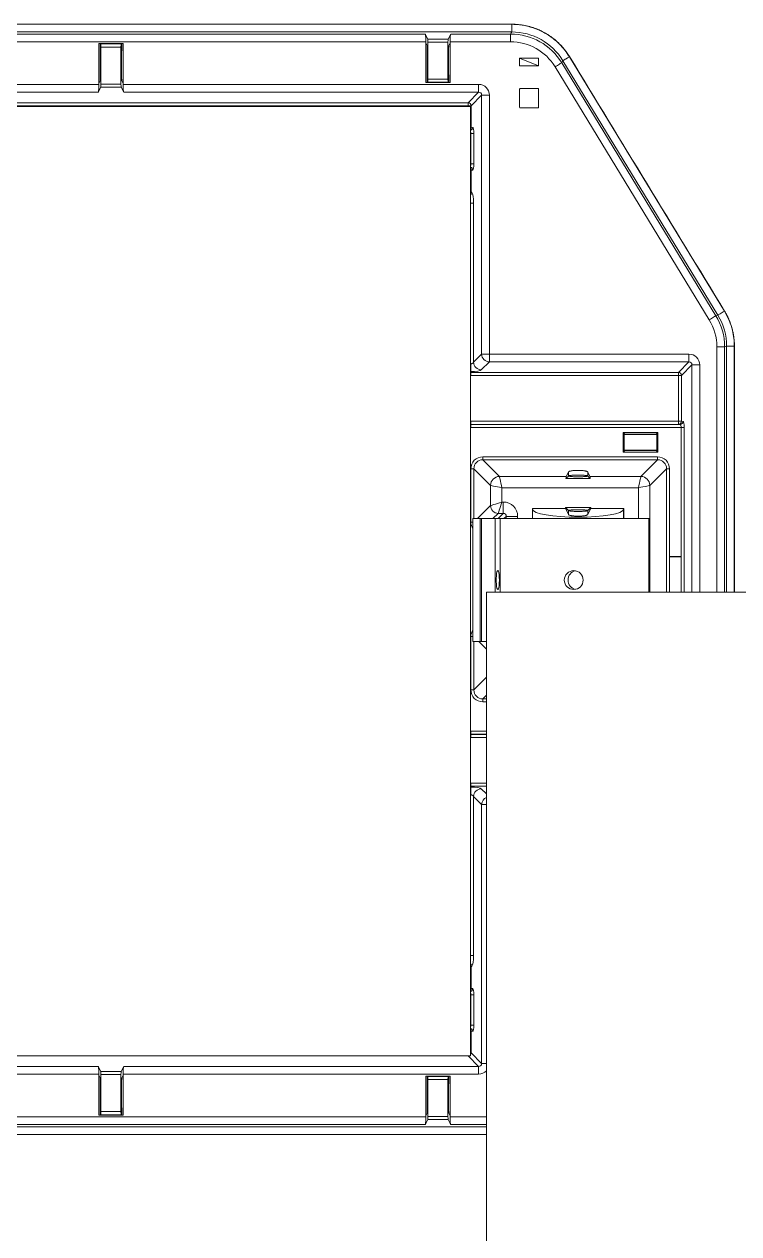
# Model space of a CAD drawing. Header units: inches. Extents: x 1518 to 2565, y 62 to 679.
# Drawn here: x 2140.07 to 2151.83, y 659.08 to 678.99 of the extents above; entities that cross this region are included whole.
import ezdxf

# ---------------------------------------------------------------- set-up
doc = ezdxf.new("R2010")
doc.units = ezdxf.units.IN
doc.header["$LTSCALE"] = 50
doc.header["$MEASUREMENT"] = 0
for name, color, linetype, lineweight in [('E2-ECOFEET', 254, 'Continuous', 5), ('ECOFEET', 254, 'Continuous', 5), ('TEXT', 1, 'Continuous', 20)]:
    doc.layers.add(name, color=color, linetype=linetype, lineweight=lineweight)

# ---------------------------------------------------------------- blocks, each defined once
blk = doc.blocks.new('Z1')
at = {"layer": 'ECOFEET', "linetype": 'Continuous'}
for p, q in [((17.1911429948741, 212.0971609785156), (17.21202339366209, 212.0550716514008)), ((17.21563721858183, 212.0058391534731), (17.21563721858183, 211.5843920753978)), ((17.56664287040257, 212.0058391534731), (17.56664287040257, 211.5843920753978)), ((11.83563750213216, 211.9437846169985), (11.83563750213216, 211.5223469254834)), ((12.18664315394926, 211.9437846169985), (12.18664315394926, 211.5223469254834)), ((19.04704390201732, 211.8453102345829), (19.04704390201732, 211.7203094386023)), ((11.81114327842442, 211.4310157138825), (11.81114327842442, 211.4131718666831)), ((18.1090169781819, 206.9751695881969), (18.1090169781819, 211.2359067144644)), ((18.73304006274702, 211.0373153019427), (18.73304006274702, 211.3353103661448)), ((18.74304144054622, 211.3453164372204), (19.03704252421812, 211.3453164372204)), ((19.04704390201732, 211.3353103661448), (19.04704390201732, 211.0373153019427)), ((19.03704252421812, 211.0273092308671), (18.74304144054622, 211.0273092308671)), ((17.9267253240323, 209.4575481648808), (17.97596720852016, 209.4575481648808)), ((17.97596720852016, 209.4575481648808), (17.97596720852016, 206.8421245118116)), ((17.97596720852016, 206.8421245118116), (18.1090169781819, 206.9751695881969)), ((18.1090169781819, 206.9751695881969), (18.23704024591279, 206.9751695881969)), ((18.23704024591279, 206.847146320466), (18.23704024591279, 206.9751695881969)), ((19.53742117046932, 205.0352308252022), (19.53742117046932, 204.9711394055903)), ((19.85460705297737, 204.9711394055903), (19.85460705297737, 205.0352308252022)), ((18.94458961890996, 204.4360868132317), (19.48818397926152, 204.4360868132317)), ((19.90384424418517, 204.4360868132317), (19.90384424418517, 204.4497160957835)), ((20.44743860453673, 204.4360868132317), (20.44743860453673, 204.2675605467266)), ((18.08518450683187, 202.2475638285687), (18.08518450683187, 204.2675605467266)), ((18.10611183840956, 202.2475638285687), (18.10611183840956, 204.2675605467266)), ((18.33286292562843, 203.0600549226019), (18.33286292562843, 204.2675605467266)), ((18.41658163850298, 203.0600549226019), (18.41658163850298, 204.2675605467266)), ((19.53742117046932, 204.4000142699442), (19.53742117046932, 204.3359228503341)), ((19.85460705297737, 204.3359228503341), (19.85460705297737, 204.4000142699442)), ((20.8580442078528, 203.0600549226019), (20.8580442078528, 204.2675605467266)), ((18.19054862298799, 202.1197658382353), (18.06275063265639, 202.2475638285687)), ((18.19054862298799, 201.3636879591777), (18.12868181768135, 201.3018211538692)), ((17.92860263567854, 199.8501805366777), (17.92816616072014, 199.8630588945725)), ((17.931517162011, 199.8631715332722), (17.93195833024583, 199.8502931753774)), ((18.05977509369768, 195.253029163363), (17.88763500227287, 195.4251692547859)), ((11.83202367721242, 195.0650727213178), (11.81114327842442, 195.1071620484327)), ((11.83563750213216, 194.5943931453166), (11.83563750213216, 195.0158308368318)), ((12.18664315394926, 194.5943931453166), (12.18664315394926, 195.0158308368318)), ((17.21563721858183, 194.5323479954004), (17.21563721858183, 194.9537856869156)), ((17.56664287040257, 194.5323479954004), (17.56664287040257, 194.9537856869156)), ((17.59114178738673, 194.4410167837996), (17.57026138859874, 194.4831061109126)), ((2.142917899920576, 194.2616208828622), (18.19054862298799, 194.2616208828622)), ((2.142917899920576, 194.1357752966414), (18.19054862298799, 194.1357752966414)), ((18.19054862298799, 194.1335976151313), (2.142917899920576, 194.1335976151313))]:
    blk.add_line(p, q, dxfattribs=at)
for points in [[(18.60426587035909, 212.4045895337404), (18.60426587035909, 212.4024024656719), (0.3946667358686682, 212.4024024656719), (0.3946667358686682, 212.4045895337404)], [(17.59114178738673, 212.0971609785156), (17.59114178738673, 212.115004825715), (18.5854317412668, 212.115004825715), (18.5854317412668, 212.2430280934459), (17.60054242545812, 212.2430280934459), (17.55932604826012, 212.1599664396472), (17.22295873400435, 212.1599664396472), (17.18174235680635, 212.2430280934459)], [(11.83202367721242, 211.4731050409955), (11.81114327842442, 211.4310157138825), (11.81114327842442, 212.0852775957937), (12.21114207093706, 212.0852775957937), (12.21114207093706, 211.4310157138825)], [(17.57026138859874, 212.0550716514008), (17.59114178738673, 212.0971609785156), (17.59114178738673, 211.4428990966044), (17.1911429948741, 211.4428990966044), (17.1911429948741, 212.0971609785156), (17.1911429948741, 212.115004825715)], [(18.73413359678307, 211.8442213938288), (18.73304006274702, 211.8453102345829), (18.73304006274702, 211.7203094386023), (18.73413359678307, 211.7214076659166)], [(19.04595036798128, 211.7214076659166), (19.04704390201732, 211.7203094386023), (18.73304006274702, 211.7203094386023)], [(18.05977509369768, 211.2851485989522), (18.05977509369768, 211.4131718666831), (12.21114207093706, 211.4131718666831), (12.21114207093706, 211.4310157138825), (12.19026167214906, 211.4731050409955)], [(17.88763500227287, 211.0501748867209), (17.88763500227287, 211.0637666230414), (2.023281521971512, 211.0637666230414), (2.023281521971512, 211.1130085075292), (1.851141430550342, 211.2851485989522)], [(12.17932163853038, 211.3682196393074), (11.84295901755104, 211.3682196393074), (11.80174264035304, 211.2851485989522)], [(12.17932163853038, 211.3682196393074), (12.22053801572838, 211.2851485989522), (18.05977509369768, 211.2851485989522), (17.88763500227287, 211.1130085075292), (17.88763500227287, 211.0637666230414), (17.93687688676073, 211.0637666230414), (18.1090169781819, 211.2359067144644), (18.23704024591279, 211.2359067144644), (18.23704024591279, 206.9751695881969), (21.51977779011577, 206.9751695881969), (21.51977779011577, 206.847146320466)], [(2.67672677331575, 195.4251692547859), (10.30172839531224, 195.4251692547859), (17.9267253240323, 195.4251692547859), (17.9267253240323, 211.0501748867209), (10.30172839531224, 211.0501748867209), (10.30172839531224, 195.4251692547859)], [(17.9267253240323, 210.1048546071415), (17.93171897300999, 210.1048546071415), (17.93171897300999, 210.6065849177776), (17.9267253240323, 210.6065849177776)], [(17.93171897300999, 210.6065849177776), (17.98096085749785, 210.6065849177776), (17.98096085749785, 210.1048546071415), (17.93171897300999, 210.1048546071415)], [(21.97887435325902, 203.0600549226019), (21.97887435325902, 207.0950171637069), (22.10690231426997, 207.0950171637069)], [(22.14043110027706, 207.1044224950565), (22.10690231426997, 207.0950171637069), (22.10690231426997, 203.0600549226019)], [(22.14043110027706, 203.0600549226019), (22.14043110027706, 207.1044224950565), (22.26627199321956, 207.1044224950565), (22.26845436800795, 207.1044224950565)], [(17.93195833024583, 206.6878845869378), (17.931517162011, 206.675006229043), (17.931517162011, 206.6257643445551), (21.3476376986946, 206.6257643445551), (21.3476376986946, 206.675006229043), (17.931517162011, 206.675006229043)], [(21.56901498132356, 206.7979044359781), (21.69704294233452, 206.7979044359781), (21.69704294233452, 203.0600549226019)], [(20.43982610581224, 205.6858694956354), (21.00544602505397, 205.6858694956354), (21.00544602505397, 205.360644026001), (20.9796376831946, 205.3864570611386), (20.9929337429312, 205.3877805658503), (20.9929337429312, 205.6587329557842), (20.9796376831946, 205.660056460496), (20.97263531075441, 205.6532605923348), (20.4726368201118, 205.6532605923348), (20.46563914094804, 205.660056460496), (20.43982610581224, 205.6858694956354), (20.43982610581224, 205.360644026001)], [(21.00544602505397, 205.6858694956354), (20.9796376831946, 205.660056460496), (20.46563914094804, 205.660056460496), (20.45233838793501, 205.6587329557842), (20.45233838793501, 205.3877805658503), (20.46563914094804, 205.3864570611386), (20.43982610581224, 205.360644026001), (21.00544602505397, 205.360644026001)], [(21.39171697615166, 203.0600549226019), (21.39171697615166, 203.6440865758177), (21.39171697615166, 205.7675794850475)], [(17.98096085749785, 204.2675605467266), (17.98096085749785, 205.088630954986), (17.93171897300999, 205.088630954986), (17.93171897300999, 204.208828851868), (17.96687632687099, 204.208828851868)], [(21.15072648009664, 203.0600549226019), (21.15072648009664, 205.088630954986), (21.19996367130443, 205.088630954986), (21.19996367130443, 203.6440865758177), (21.19996367130443, 203.0600549226019)], [(18.44167660193852, 204.5415166352959), (18.46532134212612, 204.5415166352959), (18.46532134212612, 204.3544049834927)], [(18.94458961890996, 204.2675605467266), (18.94458961890996, 204.4360868132317), (18.94612901446089, 204.4205614459152), (18.94612901446089, 204.2675605467266)], [(19.48818397926152, 204.4497160957835), (19.48818397926152, 204.4360868132317), (19.53601318673464, 204.3396962467432), (19.53601318673464, 204.4018821950322), (19.48818397926152, 204.4497160957835), (19.90384424418517, 204.4497160957835), (19.85601503671205, 204.4018821950322), (19.85601503671205, 204.3396962467432), (19.90384424418517, 204.4360868132317), (20.44743860453673, 204.4360868132317), (20.44589920898579, 204.4205614459152), (20.44589920898579, 204.2675605467266)], [(18.19054862298799, 202.2475638285687), (18.10611183840956, 202.2475638285687), (18.08518450683187, 202.2475638285687), (17.96687632687099, 202.2475638285687), (17.96687632687099, 204.2675605467266), (18.08518450683187, 204.2675605467266), (18.10611183840956, 204.2675605467266), (18.33286292562843, 204.2675605467266), (18.41658163850298, 204.2675605467266), (20.8580442078528, 204.2675605467266), (20.87814082902696, 204.2675605467266), (20.87814082902696, 203.0600549226019)], [(18.51456322661033, 204.2675605467266), (18.51456322661033, 204.3051630990067), (18.47695598105201, 204.2675605467266)], [(18.51456322661033, 204.3051630990067), (18.70167487841536, 204.3051630990067), (18.70167487841536, 204.2675605467266)], [(21.20214604609282, 203.6419088943094), (21.19996367130443, 203.6440865758177), (21.39171697615166, 203.6440865758177), (21.38953460136327, 203.6419088943094)], [(21.20214604609282, 203.0600549226019), (21.20214604609282, 203.6419088943094), (21.38953460136327, 203.6419088943094), (21.38953460136327, 203.0600549226019)], [(56.9307095200129, 203.0600549226019), (56.64000077163655, 203.0600549226019), (18.19054862298799, 203.0600549226019), (18.19054862298799, 137.5600602241302), (56.64000077163655, 137.5600602241302), (56.64000077163655, 203.0600549226019)], [(17.96687632687099, 202.3293489104472), (17.93171897300999, 202.3293489104472), (17.93171897300999, 201.4495468073292), (17.98096085749785, 201.4495468073292)], [(17.98096085749785, 202.2475638285687), (17.98096085749785, 201.4495468073292), (18.19054862298799, 201.6591298795411)], [(18.19054862298799, 201.2525886559397), (18.12868181768135, 201.2525886559397), (18.12868181768135, 201.3018211538692), (18.19054862298799, 201.3018211538692)], [(17.92959291757143, 200.720605468121), (17.92959291757143, 200.7705982772677), (18.19054862298799, 200.7705982772677)], [(18.19054862298799, 200.720605468121), (17.92959291757143, 200.720605468121), (17.92959291757143, 200.7179584587011)], [(18.19054862298799, 200.6679656495544), (17.92959291757143, 200.6679656495544), (17.92959291757143, 200.7179584587011), (18.19054862298799, 200.7179584587011)], [(18.19054862298799, 199.8631715332722), (17.931517162011, 199.8631715332722), (17.931517162011, 199.9124134177582), (18.19054862298799, 199.9124134177582)], [(17.97596720852016, 199.6960532505036), (17.97596720852016, 197.0806295974344), (17.9267253240323, 197.0806295974344)], [(17.9267253240323, 195.9315928445376), (17.93171897300999, 195.9315928445376), (17.98096085749785, 195.9315928445376), (17.98096085749785, 196.4333231551736), (17.93171897300999, 196.4333231551736)], [(17.93171897300999, 195.9315928445376), (17.93171897300999, 196.4333231551736), (17.9267253240323, 196.4333231551736)], [(12.21114207093706, 195.1071620484327), (12.21114207093706, 195.1250058956321), (18.05977509369768, 195.1250058956321), (18.05977509369768, 195.253029163363), (12.22053801572838, 195.253029163363), (12.17932163853038, 195.1699581230077), (11.84295901755104, 195.1699581230077), (11.80174264035304, 195.253029163363)], [(11.81114327842442, 195.1250058956321), (11.81114327842442, 195.1071620484327), (11.81114327842442, 194.4529001665214), (12.21114207093706, 194.4529001665214), (12.21114207093706, 195.1071620484327), (12.19026167214906, 195.0650727213178)], [(17.21202339366209, 194.4831061109126), (17.1911429948741, 194.4410167837996), (17.1911429948741, 195.0952786657108), (17.59114178738673, 195.0952786657108), (17.59114178738673, 194.4410167837996), (17.59114178738673, 194.4231729366002), (18.19054862298799, 194.4231729366002)], [(17.18174235680635, 194.2951496688693), (6.840538299278705, 194.2951496688693), (6.79932192207707, 194.3782207092245), (6.462959301101364, 194.3782207092245), (6.421742923903366, 194.2951496688693)], [(6.831142354487383, 194.4410167837996), (6.831142354487383, 194.4231729366002), (17.1911429948741, 194.4231729366002), (17.1911429948741, 194.4410167837996)]]:
    blk.add_lwpolyline(points, dxfattribs=at)
for points in [[(12.18664315394926, 212.0803871989538), (11.83563750213216, 212.0803871989538), (11.84227849208037, 212.0790636942438), (12.18000685728111, 212.0790636942438)], [(12.17570781361064, 212.0290708850971), (11.84657284247078, 212.0290708850971), (11.84657284247078, 211.4174615237953), (12.17570781361064, 211.4174615237953)], [(17.55570753006032, 212.1107245551611), (17.22657255892409, 212.1107245551611), (17.22657255892409, 211.4991058072992), (17.55570753006032, 211.4991058072992)], [(19.04595036798128, 211.7214076659166), (18.73413359678307, 211.7214076659166), (18.73413359678307, 211.8442213938288), (19.04595036798128, 211.8442213938288), (19.04704390201732, 211.8453102345829), (18.73304006274702, 211.8453102345829)], [(17.56664287040257, 211.4477894934425), (17.21563721858183, 211.4477894934425), (17.22227820853004, 211.4491129981543), (17.56000657373079, 211.4491129981543)], [(21.3476376986946, 205.8202193036141), (21.3476376986946, 205.870212112759), (17.92959291757143, 205.870212112759), (17.92959291757143, 205.8202193036141), (17.92959291757143, 205.8175722941924)], [(20.46563914094804, 205.3864570611386), (20.4726368201118, 205.3932529292997), (20.97263531075441, 205.3932529292997), (20.9796376831946, 205.3864570611386)], [(12.17570781361064, 195.1207256250782), (11.84657284247078, 195.1207256250782), (11.84657284247078, 194.5091068772163), (12.17570781361064, 194.5091068772163)], [(17.56000657373079, 195.0890647641609), (17.56664287040257, 195.0903882688708), (17.21563721858183, 195.0903882688708), (17.22227820853004, 195.0890647641609)], [(17.22657255892409, 195.039071955016), (17.22657255892409, 194.427453207154), (17.55570753006032, 194.427453207154), (17.55570753006032, 195.039071955016)]]:
    blk.add_lwpolyline(points, close=True, dxfattribs=at)
at = {"layer": 'ECOFEET', "linetype": 'Continuous', "flags": 128}
for points in [[(21.96308616231181, 207.6074387641693), (19.42642511937083, 211.7706495504026), (19.44525924846675, 211.8041689498514), (21.99661494831889, 207.6168440955189), (22.00154289139027, 207.6198477941525), (22.00956839868013, 207.6247381909907), (22.02045680622905, 207.6313744876625), (22.03387489122179, 207.6395501798816), (22.04943311149327, 207.6490306036976), (22.06666683240837, 207.6595247758014), (22.08506448654225, 207.670732326329), (22.10408165352055, 207.6823247257471), (19.55272595366841, 211.8696495800796), (19.55458918547447, 211.8707853536253)], [(19.42642511937083, 211.7706495504026), (19.4214173905566, 211.7675895324192), (19.41324169833388, 211.7626146565563), (19.40214209322585, 211.75584694807), (19.38845649132054, 211.7475116843598), (19.37260728774709, 211.7378529159396), (19.35506850368984, 211.7271616261132), (19.33637517297029, 211.715775730976), (19.31709518235948, 211.7040331466287), (21.8537562253041, 207.5408223603936), (21.87303621591127, 207.5525649447427), (21.89172954663081, 207.5639602264364), (21.90926833068806, 207.5746421297063), (21.92511753426515, 207.5843008981265), (21.93880313616683, 207.5926361618367), (21.94990274127485, 207.5994038703229), (21.95807843349758, 207.6043881327441), (21.96308616231181, 207.6074387641693), (21.99661494831889, 207.6168440955189)], [(17.9267253240323, 206.6752221198822), (17.92816616072014, 206.6751188677408), (17.92801128251085, 206.6728754803244), (17.92776253871489, 206.6691959494965), (17.92741992933952, 206.6642116870753), (17.92700222750136, 206.6580634914335), (17.9267253240323, 206.6540272713937)], [(19.49489067511968, 204.9281489688874), (19.53601318673464, 204.9692714805024), (19.53601318673464, 205.0314668153496), (19.50192120723295, 204.962747822532), (18.40228121703694, 204.962747822532), (18.40444012542866, 204.9525070875006), (18.40807272346501, 204.9352452069106), (18.41303821276961, 204.9116567860729), (18.41913947561989, 204.8826710942503), (18.42613715478365, 204.849442678109), (18.43374965351177, 204.8132856557968), (18.44167660193852, 204.775636170727), (20.69001073565596, 204.775636170727), (20.69793299080266, 204.8132856557968), (20.70554548953078, 204.849442678109), (20.71254316869454, 204.8826710942503), (20.71864443154482, 204.9116567860729), (20.72360992084941, 204.9352452069106), (20.72724251888576, 204.9525070875006), (20.72940142727748, 204.962747822532), (21.00300551991313, 205.2363566084459), (21.00300551991313, 205.285598492932), (18.12868181768135, 205.285598492932), (18.12868181768135, 205.2363566084459), (21.00300551991313, 205.2363566084459)], [(18.37847690536, 204.2675605467266), (18.46532134212612, 204.3544049834927), (18.3825882178644, 204.3544049834927), (18.38582188717555, 204.3646551050824), (18.39127078422825, 204.3819169856724), (18.39872371146703, 204.4055054065102), (18.40787560574245, 204.4344910983309), (18.41836977784624, 204.4677195144741), (18.42978383265654, 204.5038671502261), (18.44167660193852, 204.5415166352959), (18.44167660193852, 204.775636170727), (18.40402711686693, 204.7835678124338), (18.36787009455657, 204.7911803111601), (18.33464167841521, 204.7981732970438), (18.30566067987093, 204.8042745598941), (18.2820675657531, 204.8092400491987), (18.26481037844496, 204.8128726472351), (18.25456025685344, 204.8150315556286), (18.25456025685344, 204.4824282512236), (18.26481037844496, 204.4856666138148), (18.2820675657531, 204.4911202041476), (18.30566067987093, 204.4985637448262), (18.33464167841521, 204.5077156391017), (18.36787009455657, 204.5182098112055), (18.40402711686693, 204.5296332525741), (18.44167660193852, 204.5415166352959)], [(20.87712238746099, 204.2675605467266), (20.87712238746099, 204.8150315556286), (20.86687695914952, 204.8128726472351), (20.84961507856133, 204.8092400491987), (20.8260219644435, 204.8042745598941), (20.79704096589921, 204.7981732970438), (20.76381254975786, 204.7911803111601), (20.7276555274475, 204.7835678124338), (20.69001073565596, 204.775636170727), (20.69001073565596, 204.2675605467266)], [(18.40088261985875, 203.2575574943694), (18.3997233799164, 203.3036173356159), (18.39633952567601, 203.3455752509144), (18.39103612027247, 203.3797235497623), (18.38428249162462, 203.403011600738), (18.37667937945662, 203.4133743610255), (18.36890261596272, 203.409891947922), (18.36164211317009, 203.3928741178461), (18.35554554359624, 203.3638321066755), (18.35115263434636, 203.3253566044805), (18.34885292757826, 203.2808455453433), (18.34885292757826, 203.2342694433937), (18.35115263434636, 203.1897677708148), (18.35554554359624, 203.1512828820614), (18.36164211317009, 203.1222408708909), (18.36890261596272, 203.1052230408168), (18.37667937945662, 203.1017500142698), (18.38428249162462, 203.1121127745591), (18.39103612027247, 203.135400825533), (18.39633952567601, 203.1695397378244), (18.3997233799164, 203.2115070396812), (18.40088261985875, 203.2575574943694)], [(17.9267253240323, 199.862955642433), (17.92816616072014, 199.8630588945725), (17.92801128251085, 199.8653116685491), (17.92776253871489, 199.8689818128169), (17.92741992933952, 199.8739660752399), (17.92700222750136, 199.88012365744), (17.9267253240323, 199.8841504909215)]]:
    blk.add_lwpolyline(points, dxfattribs=at)
at = {"layer": 'ECOFEET', "linetype": 'Continuous'}
for points in [[(17.92672532403003, 210.6582109880551, 0.3394263565107437), (17.96363327099971, 210.7065705360682), (17.93687688676073, 210.7092175454891), (17.93687688676073, 211.0637666230414, 0.3939235326423289), (17.88763500227469, 211.1130085075284), (2.023281521971512, 211.1130085075292, 0.3938675669477977), (1.974039637484566, 211.0637666230416), (1.801899546062486, 211.2359067144644), (1.801899546062486, 209.4755328104548)], [(17.9267253240323, 210.7092175454891), (17.93687688676073, 210.7092175454891, -0.1620019507721984), (17.92672532403139, 210.678936508632)], [(17.9267253240323, 209.5939254694385, 0.244438566436615), (17.94974116481808, 209.6348133170986), (17.93687688676073, 209.6476729018777), (17.93687688676073, 210.00222197943), (17.96363327099971, 210.0048689888499, 0.3395492896088255), (17.92672532403276, 210.0532285368638)], [(17.92672532403049, 210.032503016287, -0.1620798320039687), (17.93687688676073, 210.00222197943), (17.9267253240323, 210.00222197943)], [(17.9267253240323, 209.6476729018777), (17.93687688676073, 209.6476729018777, -0.1543318274520703), (17.92672532403321, 209.6188937143372)], [(21.39687488990194, 206.6257643445566, 0.393949831939459), (21.3476376986946, 206.675006229043), (21.51977779011577, 206.847146320466), (18.23704024591279, 206.847146320466), (18.10399047625106, 206.7141012440807, -0.393959512610479), (17.97596720852016, 206.8421245118118)], [(17.92816616072014, 206.6751188677408), (17.92860263567854, 206.6879972256371, 0.01547744251477916), (17.93195833024629, 206.6878845869384), (17.93194894368935, 206.6879502928459, -0.01805400021041351), (17.928602635679, 206.6880441584269), (17.92860263567854, 206.6879972256356)], [(21.39687488990239, 206.6257643445551), (21.3476376986946, 206.6257643445551), (21.3476376986946, 205.870212112759), (21.39687488990239, 205.8702121127603, -0.412202351599169), (21.3476376986946, 205.8202193036141), (21.37439408293358, 205.8175722941924), (17.92959291757143, 205.8175722941924), (17.92959291757143, 205.7675794850475), (21.39171697615166, 205.7675794850475), (21.44095886063951, 205.7675794850475), (21.44095886063951, 203.0600549226019)], [(21.56901498132356, 203.0600549226019), (21.56901498132356, 206.7979044359781), (21.39687488990239, 206.6257643445551), (21.39687488990239, 205.870212112759), (21.42363596742143, 205.8675651033391, -0.4121431756688044), (21.37439408293312, 205.817572294193)], [(18.12868181768135, 205.2363566084459), (18.40228121703694, 204.962747822532, 0.3939392292084316), (18.25456025685298, 204.8150315556286), (17.98096085749785, 205.088630954986)], [(21.15072648009664, 205.088630954986), (20.87712238746099, 204.8150315556286, 0.393939229208465), (20.72940142727975, 204.962747822531), (19.89010701621373, 204.962747822532), (19.85601503671205, 205.0314668153496), (19.85601503671205, 204.9692714805024), (19.89713754832701, 204.9281489688874), (19.49489067511968, 204.9281489688874)], [(18.03969255235643, 204.2675605467266), (18.25456025685344, 204.4824282512236, 0.3939094031320911), (18.38258821786621, 204.3544049834926), (18.29573908781822, 204.2675605467266)], [(19.65499250560879, 203.4109526290014, 0.358880488121806), (19.5302498399783, 203.2575574943689, 0.3582858041456156), (19.65499250560742, 203.1041623597359)], [(18.1090169781819, 195.3022710478508), (18.1090169781819, 199.5630081741183), (17.9759672085188, 199.6960532505028, -0.3939207223277514), (18.10399047625106, 199.8240859047928), (18.19054862298799, 199.737523064774)], [(18.19054862298799, 199.6808939589577, 0.2929931814226578), (18.1090169781819, 199.5630081741176), (18.19054862298799, 199.5630081741183)], [(17.92672532403185, 196.484949225451, 0.3385715381672031), (17.96363327099971, 196.5333087734634), (17.93687688676073, 196.5359557828851), (17.93687688676073, 196.8905048604374), (17.94974116481808, 196.9033644452151, 0.2444850991097711), (17.92672532403276, 196.9442522928751)], [(17.9267253240323, 196.8905048604374), (17.93687688676073, 196.8905048604374, 0.1539139051008331), (17.92672532403094, 196.9192934345364)], [(17.9267253240323, 196.5359557828851), (17.93687688676073, 196.5359557828851, -0.1620019507720118), (17.92672532403139, 196.505674746028)], [(18.19054862298799, 195.3022710478508), (18.1090169781819, 195.3022710478508), (17.93687688676073, 195.4744111392738), (17.93687688676073, 195.8289602168243), (17.96363327099971, 195.831607226247, 0.3394263565117555), (17.92672532403003, 195.8799667742601)], [(17.92672532403139, 195.8592412536832, -0.1620019507720001), (17.93687688676073, 195.8289602168243), (17.9267253240323, 195.8289602168243)], [(17.9267253240323, 195.4744111392738), (17.93687688676073, 195.4744111392738, -0.1539139051008331), (17.92672532403094, 195.4456225651749)]]:
    blk.add_lwpolyline(points, format="xyb", dxfattribs=at)
blk.add_lwpolyline([(17.92860263567718, 199.850142990446, -0.01450841785028083), (17.93194894368935, 199.8502274694692), (17.93195833024492, 199.8502931753773, 0.01547744250431086), (17.92860263567673, 199.8501805366784)], format="xyb", close=True, dxfattribs=at)
blk.add_circle((19.62414357549642, 203.2571437778988), 0.1555921457738426, dxfattribs=at)
blk.add_arc((18.24167563793162, 206.9798049802121), 0.1327396205547791, 182.0012292263741, 267.9987707736259, dxfattribs=at)
for centre, major_axis, ratio, start_param, end_param in [((17.60251534236158, 212.11500671676), (0, 0.1299999999999955), 0.08748866352579687, 0.1745329251974181, 1.570796326794897), ((18.57046950938093, 211.2315855644192), (0.4970940454202264, 0.8849808990034381), 0.9851888358313874, 5.779916772120642, 6.7864538422386), ((18.58483073274692, 211.2571529766228), (0.5021985961422502, 0.894068575527797), 0.9751749759324113, 5.77991677212065, 6.78645384223857), ((11.8422002916559, 212.0290728036307), (0, 0.04999999999998295), 0.08748866352564874, 4.712388980384691, 6.265732014583024), ((12.18008334055412, 212.0290728036307), (0, 0.04999999999998295), 0.08748866352564874, 0.01745329267465144, 1.570796326794897), ((17.21126420871587, 212.0058348061702), (0, 0.05000000000001137), 0.08748866352673589, 4.712388980378438, 6.108652382042941), ((17.22220029165692, 212.1107222600658), (0, 0.04999999999998295), 0.08748866352564874, 4.712388980384691, 6.108652382031086), ((17.5600833405515, 212.1107222600658), (0, 0.04999999999998295), 0.08748866352564874, 0.174532925148658, 1.570796326794897), ((17.57101942349254, 212.0058348061702), (0, 0.05000000000001137), 0.08748866352559902, 0.1745329252432699, 1.570796326801149), ((18.57046950938093, 211.2315855644192), (-0.4346922990796999, -0.7738865214210762), 0.980156329662465, 2.638324118530864, 3.644861188648846), ((11.83126420871486, 211.9437870095189), (0, 0.05000000000003979), 0.08748866352668615, 4.712388980397196, 5.759586531576391), ((11.83126420871486, 211.522344531455), (0, 0.04999999999998295), 0.08748866352678561, 3.316125578770762, 4.712388980384691), ((11.8422002916559, 211.4174570775594), (0, 0.04999999999998295), 0.08748866352564874, 3.316125578799963, 4.712388980398333), ((12.18008334055412, 211.4174570775594), (0, 0.04999999999998295), 0.08748866352564874, 1.570796326781254, 2.967059728403399), ((12.19101942349516, 211.522344531455), (0, 0.04999999999998295), 0.08748866352564874, 1.570796326794897, 2.967059728326125), ((12.2225153423642, 211.413172620867), (0, 0.129999999999967), 0.087488663525816, 1.570796326787245, 2.967059728417311), ((17.21126420871587, 211.5843923281082), (0, 0.05000000000003979), 0.08748866352554928, 3.665191429176062, 4.712388980367638), ((17.22220029165692, 211.4991065340018), (0, 0.05000000000001137), 0.08748866352673589, 3.159045946030115, 4.712388980397765), ((17.5600833405515, 211.4991065340018), (0, 0.05000000000001137), 0.08748866352559902, 1.570796326781823, 3.124139361058455), ((18.05426553453071, 211.2303958307275), (-0.1311768082157414, -0.1311768082157414), 0.9702875252478161, 2.371273620689051, 3.91191168649071), ((18.05426553453071, 211.2303958307275), (0.04198421267130925, 0.04198421267133767), 0.8421103269488007, 5.512866274279004, 7.053504340079964), ((18.74304384794959, 211.3353112541008), (-0.007073221891630511, 0.007073221891658934), 0.9996954598909644, 5.497939437034439, 7.068431177328764), ((19.03704080138777, 211.3353112541008), (0.007073221891687353, 0.007073221891658932), 0.9996954598849382, 5.497939437031422, 7.068431177326095), ((18.74304384794959, 211.0373143006618), (-0.007073221891687353, -0.007073221891658932), 0.9996954598869473, 5.497939437032429, 7.068431177325091), ((19.03704080138777, 211.0373143006618), (0.007073221891687353, -0.007073221891658932), 0.9996954598829291, 5.497939437032086, 7.068431177328769), ((17.91408558486728, 210.6065869523609), (0, 0.05000000000001137), 0.3526539614164557, 4.712388980384695, 5.483790525214909), ((17.96332597251603, 210.6065869523609), (0, 0.09999999999999432), 0.1763269807088464, 4.712388980384692, 6.265732014657521), ((17.91408558486728, 210.1048566786721), (0, 0.04999999999998295), 0.3526539614166561, 3.94098743555423, 4.712388980384695), ((17.96332597251603, 210.1048566786721), (0, 0.0999999999999659), 0.1763269807088965, 3.159045946112017, 4.712388980384692), ((17.94422860203849, 209.4575483303088), (0, 0.1799999999999784), 0.1763269807087312, 4.712388980384692, 6.108652381967728), ((21.0954552682233, 207.0875379912977), (-0.8515673714964577, -0.2389970165341708), 0.9836403089826513, 2.872237514950149, 3.41094779222946), ((21.0954552682233, 207.0875379912977), (0.9746837260155985, 0.273550291356031), 0.987807599108305, 6.013830168539938, 6.552540445819264), ((21.12102268042509, 207.0947136246559), (0.9829424153555815, 0.2758681374582181), 0.979508032458994, 6.013830168539907, 6.552540445819257), ((21.51426553452984, 206.7923958307274), (-0.1311768082157983, -0.1311768082157983), 0.9702875252476123, 2.371273620688644, 3.911911686491116), ((21.51426553452984, 206.7923958307274), (0.04198421267130925, 0.04198421267130925), 0.8421103269494244, 5.512866274278776, 7.053504340080934), ((17.93162171323638, 206.727309495147), (-0.003457683749559239, -0.101485552542897), 0.9847905179602605, 6.249645387821312, 6.316725226538048), ((17.93162171323638, 206.727309495147), (0.001781031523535148, 0.05227458071786373), 0.9559331560554466, 3.108052734230507, 3.175132572947881), ((17.92672707091333, 206.7196091493606), (0.1800000000000637, 0), 0.1763269807084898, 4.741443245384382, 6.10865238198078), ((21.42332597251516, 205.7675768806985), (0, 0.09999999999999432), 0.1763269807082779, 4.712388980384692, 6.265732014660688), ((21.37408558486641, 205.7675768806985), (0, 0.05000000000001137), 0.3526539614164557, 4.712388980384695, 6.265732014660639), ((18.13480360531321, 205.0825097295219), (-0.1457520091286142, 0.1457520091285858), 0.9702875252478266, 5.51286627427849, 7.053504340080647), ((18.13480360531321, 205.0825097295219), (0.1114471646884567, -0.1114471646884851), 0.9517157073890705, 2.371273620688856, 3.911911686491184), ((20.99687943332174, 205.0825097295219), (0.1457520091286142, 0.1457520091285858), 0.970287525247924, 5.51286627427859, 7.053504340080647), ((20.99687943332174, 205.0825097295219), (0.1114471646884567, 0.1114471646884283), 0.9517157073893132, 5.512866274278606, 7.053504340080651), ((19.50480588783103, 204.7756389241767), (0, 0.1900000000000261), 0.08748866352596588, 0.1745329251994253, 0.6389942587798263), ((19.88722247616533, 204.7756389241767), (0, 0.1900000000000261), 0.08748866352596588, 5.644191048399865, 6.108652381980319), ((18.45797202380709, 204.2978162118852), (-0.1749024109543598, -0.1749024109543313), 0.9702875252478471, 2.371273620688913, 3.91191168649085), ((18.45797202380709, 204.2978162118852), (0.04454400208169317, 0.04454400208169317), 0.7937171652087953, 5.512866274278704, 7.053504340080549), ((19.69601418199818, 204.4228651452613), (0.75, 0), 0.1763269807084574, 3.159045946109908, 6.265732014659628), ((18.11449507307771, 204.2143392611542), (-0.1311768082157414, -0.1311768082157982), 0.9702875252476059, 5.512866274278378, 6.143516139318442), ((18.11449507307771, 202.3238400764731), (0.1311768082157983, -0.1311768082157983), 0.970287525247504, 3.281261821450884, 3.911911686491021), ((18.13480360531321, 201.4556696081054), (-0.1457520091286142, -0.145752009128671), 0.9702875252474453, 5.512866274278471, 7.053504340080608), ((18.13480360531321, 201.4556696081054), (0.1114471646884567, 0.1114471646884283), 0.9517157073890582, 2.37127362068922, 3.91191168649102), ((17.93162171323638, 199.8108698424803), (-0.003457683749502394, 0.1014855525429823), 0.9847905179594433, 6.249645387821139, 6.316725226537874), ((17.93162171323638, 199.8108698424803), (-0.001781031523535148, 0.0522745807178353), 0.9559331560548425, 6.249645387820347, 6.316725226537701), ((17.92672707091697, 199.8185701882667), (0.1800000000000068, 0), 0.1763269807085454, 0.1745329251982186, 1.541742061802142), ((17.94422860203849, 197.0806310073185), (0, 0.1800000000000068), 0.1763269807083875, 3.316125578789792, 4.712388980384692), ((17.96332597251603, 196.4333226589551), (0, 0.0999999999999659), 0.1763269807088965, 4.712388980384692, 6.265732014657521), ((17.91408558486728, 196.4333226589551), (0, 0.04999999999998295), 0.3526539614166561, 4.712388980384695, 5.483790525214786), ((17.91408558486728, 195.9315923852664), (0, 0.04999999999998295), 0.3526539614166561, 3.94098743555423, 4.712388980384695), ((17.96332597251603, 195.9315923852664), (0, 0.09999999999999432), 0.1763269807088464, 3.159045946112022, 4.712388980384692), ((18.05426553453071, 195.3077835068998), (-0.04198421267130925, 0.04198421267130925), 0.8421103269490858, 2.371273620689187, 3.911911686490414), ((11.8422002916559, 195.1207222600715), (0, 0.04999999999998295), 0.08748866352564874, 4.712388980384691, 6.108652381960446), ((12.18008334055412, 195.1207222600715), (0, 0.04999999999998295), 0.08748866352564874, 0.1745329251956716, 1.570796326794897), ((12.2225153423642, 195.1250067167603), (0, 0.1299999999999955), 0.08748866352623412, 0.1745329252015234, 1.570796326794897), ((17.22220029165692, 195.0390728036273), (0, 0.04999999999998295), 0.08748866352564874, 4.712388980384691, 6.265732014752216), ((17.5600833405515, 195.0390728036273), (0, 0.04999999999998295), 0.08748866352564874, 0.01745329251847376, 1.570796326794897), ((18.05426553453071, 195.3077835068998), (-0.1311768082157414, 0.131176808215713), 0.9702875252481379, 2.371273620688948, 3.182571662654362), ((11.83126420871486, 195.0158348061705), (0, 0.05000000000001137), 0.08748866352673589, 4.71238898040288, 6.108652382005833), ((12.19101942349516, 195.0158348061705), (0, 0.05000000000001137), 0.08748866352559902, 0.1745329252567579, 1.570796326776707), ((17.21126420871587, 194.9537870095191), (0, 0.05000000000003979), 0.08748866352554928, 4.712388980379006, 5.759586531593558), ((11.83126420871486, 194.5943923281084), (0, 0.05000000000001137), 0.08748866352673589, 3.665191429193265, 4.712388980394354), ((11.8422002916559, 194.5091065339984), (0, 0.05000000000001137), 0.08748866352559902, 3.159045946199265, 4.712388980382417), ((12.18008334055412, 194.5091065339984), (0, 0.05000000000001137), 0.08748866352673589, 1.57079632679717, 3.124139360889759), ((17.21126420871587, 194.5323445314589), (0, 0.05000000000001137), 0.08748866352673589, 3.31612557872181, 4.712388980384691), ((17.57101942349254, 194.5323445314589), (0, 0.05000000000001137), 0.08748866352559902, 1.570796326794897, 2.967059728351461), ((17.22220029165692, 194.4274570775597), (0, 0.04999999999998295), 0.08748866352564874, 3.316125578723177, 4.712388980376164), ((17.5600833405515, 194.4274570775597), (0, 0.04999999999998295), 0.08748866352564874, 1.570796326803423, 2.967059728431855), ((17.60251534236158, 194.4231726208673), (0, 0.1299999999999955), 0.08748866352579687, 1.570796326786807, 2.967059728392338)]:
    blk.add_ellipse(centre, major_axis=major_axis, ratio=ratio, start_param=start_param, end_param=end_param, dxfattribs=at)
for points, knots in [([(18.60426587035863, 212.2765568794512), (12.53439949219501, 212.2765568794512), (6.464533114031383, 212.2765568794512), (0.3946667358677587, 212.2765568794512), (0.3946667358686682, 212.3185054081914), (0.3946667358686682, 212.3604539369317), (0.3946667358686682, 212.4024024656719), (0.351236669197533, 212.4009121793242), (0.2637658936764637, 212.3979106526731), (0.1170707038800174, 212.3708841896259), (-0.04314308759057894, 212.3180054005425), (-0.209745092142839, 212.2314693757744), (-0.3063700233178679, 212.1515244458169), (-0.3543665312354278, 212.1118133959153), (-0.3493603668434844, 212.1063316459076), (-0.3443542024524504, 212.1008498959), (-0.3393480380609617, 212.0953681458925), (-0.334504574013863, 212.0900647404914), (-0.3296611099667643, 212.0847613350902), (-0.3248176459192109, 212.0794579296887), (-0.3202808094397369, 212.0744924403836), (-0.3157439729602629, 212.0695269510784), (-0.3112071364803342, 212.0645614617733), (-0.3071114682393272, 212.0600778157914), (-0.3030157999983203, 212.0555941698094), (-0.2989201317586776, 212.0511105238277), (-0.2953876570095417, 212.0472432618361), (-0.2918551822604059, 212.0433759998446), (-0.2883227075108152, 212.0395087378529), (-0.2854566783971677, 212.0363704985502), (-0.2825906492835202, 212.0332322592476), (-0.2797246201698727, 212.0300940199447), (-0.2776126445678528, 212.0277817977668), (-0.275500668965833, 212.0254695755889), (-0.2733886933647227, 212.0231573534111), (-0.2720917839028516, 212.0217368542653), (-0.2707948744409805, 212.0203163551196), (-0.2694979649791094, 212.0188958559738)], [0, 0, 0, 0, 1, 1, 1, 2, 2, 2, 2.158564856733261, 2.319359191718338, 2.542918093998379, 2.772953677136839, 3, 3, 3, 4, 4, 4, 5, 5, 5, 6, 6, 6, 7, 7, 7, 8, 8, 8, 9, 9, 9, 10, 10, 10, 11, 11, 11, 11]), ([(19.14943247921474, 212.2623174706132), (19.13443455388187, 212.2704696834062), (19.09791363590193, 212.2903208486932), (19.04614515845969, 212.3140191201783), (18.9915303510279, 212.3357346569137), (18.94120431079136, 212.3532522708429), (18.90463412998724, 212.363384389846), (18.88634602507955, 212.3684512845466), (18.86975766309115, 212.3725374771911), (18.82933619441246, 212.3824944523385), (18.77313873979801, 212.3923129243231), (18.71465216324214, 212.3995105759168), (18.66136438423564, 212.4037507460598), (18.62330357415703, 212.4043098663678), (18.60426587035909, 212.4045895337404), (12.53439949219637, 212.4045895337404), (6.464533114032747, 212.4045895337404), (0.3946667358691229, 212.4045895337404), (0.3754902521613985, 212.4042884622013), (0.3247661584791786, 212.4034920919603), (0.2563077005797822, 212.396743335823), (0.1848533584961842, 212.3852151866304), (0.1226199054981407, 212.3715534895437), (0.05652432508213678, 212.352988726112), (0.01359563728692592, 212.3372144235818), (-0.007866427367844153, 212.329328109834)], [0, 0, 0, 0, 0.1800214232508995, 0.4383638060785087, 0.5998319097462383, 0.7998829687299044, 1, 1, 1, 1.179729921898937, 1.437954477632761, 1.599573316924413, 1.7997098703471, 2, 2, 2, 3, 3, 3, 3.139703795908347, 3.369533254326663, 3.500297622571492, 3.666901345077411, 3.833468357980276, 4, 4, 4, 4]), ([(19.44525924846675, 211.8041689498515), (19.44690189615721, 211.8051701827294), (19.44854454384767, 211.8061714156073), (19.45018719153813, 211.8071726484852), (19.45286236063293, 211.8088027807644), (19.45553752972819, 211.8104329130438), (19.45821269882344, 211.8120630453232), (19.46184060358246, 211.8142751442138), (19.46546850834011, 211.8164872431043), (19.46909641309776, 211.8186993419949), (19.47357067252051, 211.8214245727345), (19.47804493194462, 211.8241498034741), (19.48251919136874, 211.8268750342138), (19.48770370036618, 211.830035175486), (19.49288820936317, 211.8331953167581), (19.49807271836016, 211.8363554580301), (19.50381729199762, 211.8398566442506), (19.50956186563462, 211.8433578304713), (19.51530643927163, 211.846859016692), (19.52144055507779, 211.8505948668685), (19.5275746708835, 211.8543307170449), (19.5337087866892, 211.8580665672214), (19.54004784234894, 211.8619275715077), (19.54638689800822, 211.8657885757938), (19.5527259536675, 211.8696495800798), (19.52868839506846, 211.9062170789257), (19.48061475797294, 211.979349824991), (19.38063812988912, 212.0913305556023), (19.25201320663473, 212.2006503356024), (19.09089546499672, 212.2965382439343), (18.91592638284419, 212.3629456277122), (18.75162149584139, 212.3974406644393), (18.64687324097395, 212.4009677779686), (18.60426587035909, 212.4024024656719), (18.60426587035909, 212.3604539369317), (18.60426587035909, 212.3185054081914), (18.60426587035909, 212.2765568794512), (18.59798782732832, 212.2653806174494), (18.59170978429756, 212.2542043554477), (18.5854317412668, 212.2430280934459)], [0, 0, 0, 0, 1, 1, 1, 2, 2, 2, 3, 3, 3, 4, 4, 4, 5, 5, 5, 6, 6, 6, 7, 7, 7, 8, 8, 8, 8.115446279431318, 8.230885450321207, 8.395156421311514, 8.559430693505872, 8.723472754399827, 8.887519855549662, 9, 9, 9, 10, 10, 10, 11, 11, 11, 11]), ([(6.79932192207707, 212.1599664396472), (6.813060714477615, 212.1876536575801), (6.82679950687816, 212.215340875513), (6.840538299278705, 212.2430280934459), (10.28760631845398, 212.2430280934459), (13.73467433762971, 212.2430280934459), (17.18174235680544, 212.2430280934459), (17.18313460164791, 212.2383624155864), (17.18600494275961, 212.228743355372), (17.18907787891658, 212.1941469106532), (17.19084029931037, 212.1543454182411), (17.19104419976429, 212.1278449812889), (17.1911429948741, 212.115004825715), (13.73780944807913, 212.115004825715), (10.28447590128371, 212.115004825715), (6.831142354488293, 212.115004825715), (6.831142354487383, 212.1090568766485), (6.831142354487383, 212.1031089275821), (6.831142354487383, 212.0971609785156), (6.831142354487383, 211.879073684545), (6.831142354487383, 211.6609863905746), (6.831142354487383, 211.4428990966043), (6.697809423650597, 211.4428990966044), (6.564476492812901, 211.4428990966044), (6.431143561975205, 211.4428990966044), (6.43114356197475, 211.6609863905746), (6.43114356197475, 211.879073684545), (6.43114356197475, 212.0971609785154), (6.43114356197475, 212.1031089275821), (6.43114356197475, 212.1090568766485), (6.43114356197475, 212.115004825715)], [0, 0, 0, 0, 1, 1, 1, 2, 2, 2, 2.272797776494718, 2.56241736316803, 2.78797975505506, 3, 3, 3, 4, 4, 4, 5, 5, 5, 6, 6, 6, 7, 7, 7, 8, 8, 8, 9, 9, 9, 9]), ([(22.26845436800795, 203.0600549226017), (22.26845436800795, 204.4081774467533), (22.26845436800795, 205.7562999709048), (22.26845436800795, 207.1044224950564), (22.26818657429612, 207.1227266853657), (22.26753501680287, 207.1672618326193), (22.26216695487528, 207.2280081977733), (22.2532747943842, 207.2902746429045), (22.24259878676457, 207.3462661733665), (22.23225475206709, 207.3855161211159), (22.22708311259703, 207.4051396611449), (22.22188568387355, 207.4226577392401), (22.20923064489034, 207.4653119001669), (22.18765866510876, 207.5223188366981), (22.16225765411582, 207.579871928403), (22.13682441443234, 207.6309337106195), (22.11623934842646, 207.6659493809766), (22.10594488533025, 207.6834604992928), (21.25549298537908, 209.0792354507367), (20.405041085427, 210.4750104021809), (19.55458918547492, 211.8707853536251), (19.54545629392305, 211.8853259703283), (19.52324891407625, 211.9206826803602), (19.48962576358826, 211.9668677041864), (19.45261678731913, 212.0126804565953), (19.41732929401405, 212.0526713964155), (19.39041247631394, 212.0794739287448), (19.37695795748732, 212.0928713214034), (19.36449900482694, 212.1045834402794), (19.33418129782876, 212.1330837964597), (19.29009202407542, 212.1691530896205), (19.24279847340586, 212.2040312880981), (19.19859900765368, 212.2337216580836), (19.16582051151636, 212.2527860045066), (19.14943247921474, 212.2623174706132)], [0, 0, 0, 0, 1, 1, 1, 1.180352565306121, 1.438808159119167, 1.600132219128892, 1.800080717173986, 2, 2, 2, 2.180029912555821, 2.438348591668632, 2.599843729233585, 2.799884345179989, 3, 3, 3, 4, 4, 4, 4.180641508542077, 4.43924474235125, 4.600408520830658, 4.800262009447123, 5, 5, 5, 5.180329023567537, 5.438813971698879, 5.600134365685983, 5.800082014011225, 6, 6, 6, 6]), ([(11.83345043406371, 211.9870848101236), (11.83330262817981, 211.9881478184961), (11.83280635602569, 211.9917169690616), (11.83206486160998, 212.0003488810598), (11.8314239403735, 212.0141407754072), (11.83118099223066, 212.0303915675722), (11.83142400042561, 212.0466219244427), (11.83206417569818, 212.0604749149443), (11.83305615551217, 212.0717756146769), (11.834287385067, 212.0791021163841), (11.83522385791366, 212.0799934797797), (11.83563750213216, 212.0803871989538)], [0, 0, 0, 0, 0.04601455635069698, 0.1544981998074432, 0.2740632097797048, 0.3999249793074838, 0.5258576422218117, 0.6454226521940734, 0.7539062956508196, 0.8912993168893695, 0.9999999999999999, 0.9999999999999999, 0.9999999999999999, 0.9999999999999999]), ([(1.851141430550342, 211.2851485989522), (1.851141430550342, 211.3278230215292), (1.851141430550342, 211.3704974441061), (1.851141430550342, 211.4131718666831), (5.171142046508976, 211.4131718666831), (8.491142662467155, 211.4131718666831), (11.81114327842533, 211.4131718666831), (11.810981474664, 211.3966687792927), (11.81064748438803, 211.3626036208152), (11.80819972399331, 211.3221455399835), (11.80507835134631, 211.2953205841932), (11.8028319840414, 211.2884704658445), (11.80174264035304, 211.2851485989522), (8.484875570418808, 211.2851485989522), (5.168008500484575, 211.2851485989522), (1.851141430550342, 211.2851485989522)], [0, 0, 0, 0, 1, 1, 1, 2, 2, 2, 2.271935432295751, 2.561320641280781, 2.787268720849876, 3, 3, 3, 4, 4, 4, 4]), ([(17.21563721858183, 211.4477894934425), (17.21522358757647, 211.4481833529062), (17.21428714464128, 211.4490750339119), (17.21305548927558, 211.4563999330512), (17.21206442387484, 211.4677097481072), (17.21142346792476, 211.4815560302195), (17.21118076556741, 211.4977855394554), (17.21142364235857, 211.5140358115568), (17.21206458154484, 211.5278278367332), (17.21280607216977, 211.5364597211083), (17.21330234456036, 211.540028873389), (17.21345015051338, 211.5410918822727)], [0, 0, 0, 0, 0.1087020679620288, 0.2460968395936045, 0.3546325988884578, 0.4741356583291105, 0.6000699256310039, 0.7259332986431637, 0.8454998318788172, 0.9539848574218673, 1, 1, 1, 1]), ([(22.26627199321956, 203.060054922602), (22.26627199321956, 204.4081774467536), (22.26627199321956, 205.7562999709052), (22.26627199321956, 207.1044224950567), (22.26480720634936, 207.1478659516852), (22.26185714804888, 207.2353604073578), (22.23529875409804, 207.3775192668109), (22.18763679221229, 207.5301693669917), (22.13215755644342, 207.6311980189021), (22.10408165352055, 207.6823247257471), (22.10470273079045, 207.6827033169288), (22.10532380806035, 207.6830819081107), (22.10594488533025, 207.6834604992926)], [0, 0, 0, 0, 1, 1, 1, 1.214441686911041, 1.431882270087594, 1.712497513515319, 2, 2, 2, 3, 3, 3, 3]), ([(17.93194894368935, 206.6879502928459), (17.93146915601392, 206.6919398827595), (17.93050958143795, 206.6999190561455), (17.92959641988273, 206.7288341699841), (17.92901223897934, 206.7675121221455), (17.92888578195561, 206.7987786934427), (17.92892484619006, 206.8152414902452), (17.9289264719373, 206.8159266277853)], [0, 0, 0, 0, 0.2419983007466344, 0.4839962106048858, 0.7259869080418325, 0.9885963085204288, 1, 1, 1, 1]), ([(17.93194894368935, 199.8502274694692), (17.93146915601392, 199.8462378795539), (17.93050958143795, 199.8382587061697), (17.92959641988273, 199.8093435923311), (17.92901223897934, 199.7706656401679), (17.92888578195561, 199.7393990688724), (17.92892484619006, 199.7229362720682), (17.9289264719373, 199.7222511345299)], [0, 0, 0, 0, 0.2419983007466344, 0.4839962106048858, 0.7259869080418325, 0.9885963085204288, 1, 1, 1, 1]), ([(2.142917899919667, 195.1250058956321), (5.365659692754434, 195.1250058956321), (8.588401485589202, 195.1250058956321), (11.81114327842397, 195.1250058956321), (11.81098142797055, 195.1415087126188), (11.81064731554579, 195.1755759394673), (11.8081999700189, 195.21603974557), (11.80507847697299, 195.2428683267044), (11.80283199594851, 195.2497110259665), (11.80174264035304, 195.253029163363), (8.58213439354222, 195.253029163363), (5.362526146731398, 195.253029163363), (2.142917899920576, 195.253029163363)], [0, 0, 0, 0, 1, 1, 1, 1.27192812111286, 1.561348828864866, 1.787290833654666, 2, 2, 2, 3, 3, 3, 3]), ([(17.21563721858183, 195.0903882688708), (17.21522358757647, 195.0899944094072), (17.21428714464128, 195.0891027284033), (17.21305548927558, 195.081777829264), (17.21206442387484, 195.070468014208), (17.21142346792476, 195.0566217320957), (17.21118076556741, 195.0403922228597), (17.21142364235857, 195.0241419507583), (17.21206458154484, 195.010349925582), (17.21280607216977, 195.0017180412069), (17.21330234456036, 194.9981488889243), (17.21345015051338, 194.9970858800425)], [0, 0, 0, 0, 0.1087020679620288, 0.2460968395936045, 0.3546325988884578, 0.4741356583291105, 0.6000699256310039, 0.7259332986431637, 0.8454998318788172, 0.9539848574218673, 1, 1, 1, 1]), ([(11.83345043406371, 194.5510929521897), (11.83330262811069, 194.5500299433079), (11.83280635572009, 194.5464607910253), (11.83206486509516, 194.5378289066502), (11.83142392590889, 194.5240368814739), (11.83118104911409, 194.5077866093725), (11.83142375147509, 194.4915571001366), (11.83206470742516, 194.4777108180242), (11.8330557728259, 194.4664010029683), (11.8342874281916, 194.4590761038289), (11.83522387112316, 194.4581844228233), (11.83563750213216, 194.4577905633614), (11.95263938607195, 194.4577905633614), (12.06964127001083, 194.4577905633614), (12.18664315394972, 194.4577905633614), (12.18443105505912, 194.4582317315981), (12.18221895616989, 194.4586728998347), (12.18000685728066, 194.4591140680714), (12.06743073554753, 194.4591140680714), (11.95485461381395, 194.4591140680714), (11.84227849208037, 194.4591140680714), (11.8400648287643, 194.4586728998347), (11.83785116544823, 194.4582317315981), (11.83563750213216, 194.4577905633614)], [0, 0, 0, 0, 0.04601514257813261, 0.1545001681211827, 0.2740667013568363, 0.399930074368996, 0.5258643416708896, 0.6453674011115422, 0.7539031604063956, 0.8912979320379713, 1, 1, 1, 2, 2, 2, 3, 3, 3, 4, 4, 4, 5, 5, 5, 5]), ([(18.19054862298844, 194.2951496688693), (17.99387989047864, 194.2951496688693), (17.79721115796883, 194.2951496688693), (17.60054242545903, 194.2951496688693), (17.58680363305803, 194.3228400156542), (17.57306484065884, 194.3505303624393), (17.55932604825966, 194.3782207092244), (17.44720361017426, 194.3782207092245), (17.33508117208885, 194.3782207092245), (17.22295873400344, 194.3782207092245), (17.20921994160562, 194.3505303624393), (17.19548114920644, 194.3228400156542), (17.18174235680726, 194.295149668869), (17.1831346517356, 194.2998148329953), (17.1860052777447, 194.309433442686), (17.18907736066103, 194.3440384339556), (17.1908404703463, 194.3838342102408), (17.19104424850229, 194.410332468522), (17.1911429948741, 194.4231729366002)], [0, 0, 0, 0, 1, 1, 1, 2, 2, 2, 3, 3, 3, 4, 4, 4, 4.272800786629428, 4.562459158756123, 4.787977415558357, 5, 5, 5, 5])]:
    blk.add_open_spline(points, degree=3, knots=knots, dxfattribs=at)
for points, weights, knots in [([(12.18664499031729, 212.0803895498982), (12.19000161095073, 212.0803895498982), (12.19087036829751, 212.0433305021536), (12.19173912564474, 212.006271454409), (12.18883220690532, 211.9870882797093), (12.18664499031911, 211.9726545229787), (12.18664499031911, 211.9437870095196)], [1, 0.7933533402928789, 1, 0.7933533402928789, 1, 0.866025403787412, 1], [0, 0, 0, 1.308996938990347, 1.308996938990347, 2.617993877980694, 2.617993877980694, 3.665191429165398, 3.665191429165398, 3.665191429165398]), ([(17.56664499031831, 211.4477897877289), (17.57000161095175, 211.4477897877279), (17.57087036829853, 211.4848488354735), (17.57173912564622, 211.5219078832193), (17.56883220690634, 211.5410910579185), (17.56664499031604, 211.5555248146487), (17.56664499031649, 211.5843923281074)], [1, 0.793353340284524, 1, 0.793353340284524, 1, 0.8660254037912913, 1], [0, 0, 0, 1.308996939017796, 1.308996939017796, 2.617993878035592, 2.617993878035592, 3.665191429204778, 3.665191429204778, 3.665191429204778]), ([(17.92672707091333, 206.8164351181554), (17.92782675096896, 206.8161650431953), (17.9289253676684, 206.8159259912219), (17.96900156425363, 206.8170455431367), (17.9759674585639, 206.8421227626542)], [1, 0.9997582284634562, 1, 0.7799930316906428, 1], [0, 0, 0, 0.04398011181595152, 0.04398011181595152, 1.396263401596011, 1.396263401596011, 1.396263401596011]), ([(19.8560165310405, 205.031463272688), (19.85508318709435, 205.0333443589153), (19.85460746787476, 205.0352307665307), (19.84786197816175, 205.0619791984643), (19.69601418199818, 205.0619791984643), (19.54416638583461, 205.0619791984643), (19.53742089612115, 205.0352307665307), (19.53694517690201, 205.0333443589153), (19.53601183295586, 205.031463272688)], [1, 0.9997707169108662, 1, 0.7226419251870178, 1, 0.7226419251870178, 1, 0.9997707169108663, 1], [0, 0, 0, 0.04282913507963571, 0.04282913507963571, 1.569188134354506, 1.569188134354506, 3.095547133629376, 3.095547133629376, 3.13837626870901, 3.13837626870901, 3.13837626870901]), ([(19.8560165310405, 204.9692707779911), (19.85539101303812, 204.9698962959937), (19.85497096455538, 204.9705231270342), (19.85476431649658, 204.9708315043365), (19.85460746787476, 204.971140106212), (19.8478619781622, 204.9844119523693), (19.69601418199818, 204.9844119523693), (19.54416638583416, 204.9844119523693), (19.53742089612115, 204.9711401062123), (19.53726404749978, 204.9708315043365), (19.53705739944098, 204.9705231270343), (19.53663735095824, 204.9698962959937), (19.53601183295586, 204.9692707779911)], [1, 0.9998969968512248, 1, 0.9999750675369382, 1, 0.7226419251862374, 1, 0.7226419251862374, 1, 0.9999750675369382, 1, 0.9998969968512248, 1], [0, 0, 0, 0.02870608536162322, 0.02870608536162322, 0.04282913507962417, 0.04282913507962417, 1.569188134356752, 1.569188134356752, 3.09554713363388, 3.09554713363388, 3.109670183351883, 3.109670183351883, 3.138376268713501, 3.138376268713501, 3.138376268713501]), ([(19.53705739944098, 204.9705231270349), (19.53726404749978, 204.9702147497326), (19.5374208961216, 204.969906147857), (19.54416638583461, 204.9566343016999), (19.69601418199818, 204.9566343016998), (19.84786197816175, 204.9566343016999), (19.85460746787521, 204.9699061478567), (19.85476431649658, 204.9702147497326), (19.85497096455538, 204.9705231270348)], [1, 0.9999750675369359, 1, 0.7226419251869451, 1, 0.7226419251869451, 1, 0.9999750675369359, 1], [0, 0, 0, 0.0141230497186613, 0.0141230497186613, 1.540482048993741, 1.540482048993741, 3.066841048268822, 3.066841048268822, 3.08096409798748, 3.08096409798748, 3.08096409798748]), ([(19.53601183295586, 204.4018867449224), (19.53663735095824, 204.4012612269198), (19.53705739944098, 204.4006343958794), (19.53726404749978, 204.4003260185771), (19.5374208961216, 204.4000174167015), (19.54416638583507, 204.3867455705445), (19.69601418199818, 204.3867455705443), (19.84786197816175, 204.3867455705445), (19.85460746787521, 204.4000174167012), (19.85476431649658, 204.4003260185771), (19.85497096455538, 204.4006343958794), (19.85539101303812, 204.4012612269198), (19.8560165310405, 204.4018867449224)], [1, 0.999896996851229, 1, 0.9999750675369358, 1, 0.7226419251870079, 1, 0.7226419251870079, 1, 0.9999750675369358, 1, 0.999896996851229, 1], [0, 0, 0, 0.02870608536102315, 0.02870608536102315, 0.04282913507970187, 0.04282913507970187, 1.569188134354601, 1.569188134354601, 3.095547133629499, 3.095547133629499, 3.109670183348181, 3.109670183348181, 3.138376268709207, 3.138376268709207, 3.138376268709207]), ([(19.53601183295586, 204.3396942502255), (19.53694517690201, 204.3378131639982), (19.5374208961216, 204.3359267563828), (19.54416638583461, 204.3091783244492), (19.69601418199818, 204.3091783244492), (19.84786197816175, 204.3091783244492), (19.85460746787521, 204.3359267563828), (19.85508318709435, 204.3378131639982), (19.8560165310405, 204.3396942502255)], [1, 0.9997707169108629, 1, 0.7226419251870022, 1, 0.7226419251870022, 1, 0.9997707169108629, 1], [0, 0, 0, 0.04282913507993946, 0.04282913507993946, 1.569188134354854, 1.569188134354854, 3.09554713362977, 3.09554713362977, 3.138376268709715, 3.138376268709715, 3.138376268709715]), ([(19.85497096455538, 204.4006343958788), (19.85476431649658, 204.4009427731811), (19.85460746787476, 204.4012513750565), (19.8478619781622, 204.4145232212137), (19.69601418199818, 204.4145232212137), (19.54416638583461, 204.4145232212137), (19.53742089612115, 204.4012513750567), (19.53726404749978, 204.4009427731811), (19.53705739944098, 204.4006343958788)], [1, 0.9999750675369381, 1, 0.7226419251863001, 1, 0.7226419251863001, 1, 0.9999750675369381, 1], [0, 0, 0, 0.01412304971801159, 0.01412304971801159, 1.540482048994958, 1.540482048994958, 3.066841048271904, 3.066841048271904, 3.080964097989919, 3.080964097989919, 3.080964097989919]), ([(17.97596745856754, 199.6960565749732), (17.96900156425727, 199.7211337944906), (17.92892536767158, 199.7222533464054), (17.9278267509726, 199.722014294432), (17.92672707091697, 199.7217442194719)], [1, 0.7799930316893802, 1, 0.9997582284635315, 1], [0, 0, 0, 1.352283289784095, 1.352283289784095, 1.396263401593198, 1.396263401593198, 1.396263401593198]), ([(17.56664499031831, 195.0903895498984), (17.57000161095175, 195.0903895498984), (17.57087036829853, 195.0533305021532), (17.57173912564576, 195.0162714544081), (17.56883220690634, 194.9970882797089), (17.56664499031604, 194.9826545229782), (17.56664499031649, 194.9537870095189)], [1, 0.793353340289286, 1, 0.793353340289286, 1, 0.8660254037856069, 1], [0, 0, 0, 1.308996939002151, 1.308996939002151, 2.617993878004302, 2.617993878004302, 3.665191429196227, 3.665191429196227, 3.665191429196227]), ([(12.18664499031729, 194.4577897877291), (12.19000161095073, 194.4577897877291), (12.19087036829751, 194.4948488354738), (12.19173912564474, 194.5319078832187), (12.18883220690532, 194.5510910579181), (12.18664499031911, 194.5655248146491), (12.18664499031911, 194.5943923281088)], [1, 0.7933533402919482, 1, 0.7933533402919482, 1, 0.866025403781879, 1], [0, 0, 0, 1.308996938993405, 1.308996938993405, 2.617993877986809, 2.617993877986809, 3.665191429193646, 3.665191429193646, 3.665191429193646])]:
    blk.add_rational_spline(points, weights, degree=2, knots=knots, dxfattribs=at)
blk = doc.blocks.new('*U137')
at = {"layer": 'E2-ECOFEET'}
blk.add_blockref('Z1', (60.85868030307711, 10.38031362116874), dxfattribs=at)

msp = doc.modelspace()

# ---------------------------------------------------------------- block references
at = {"layer": 'TEXT'}
msp.add_blockref('*U137', (2068.626918481674, 456.2057424123077), dxfattribs=at)

doc.saveas('drawing.dxf')
